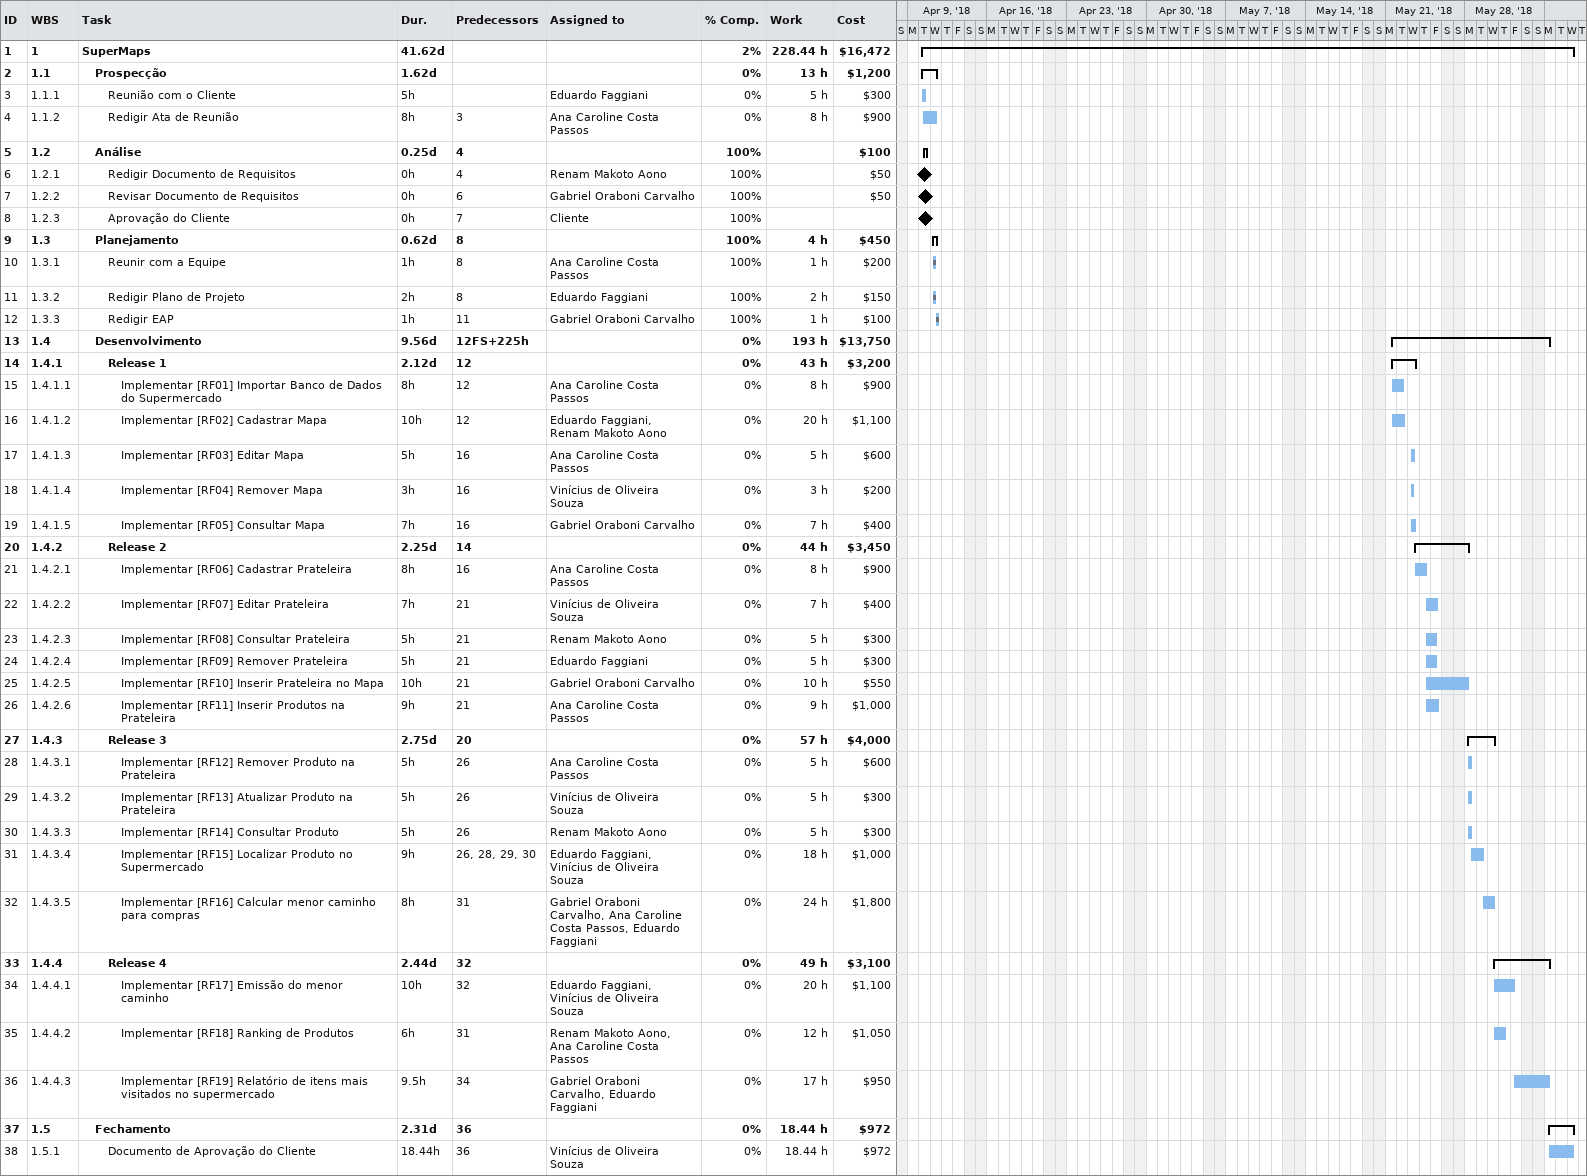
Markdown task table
| ID | WBS | Task | Duration | Start | Finish | Predecessors | Resources | % complete | Work (h) | Cost ($) |
|---|---|---|---|---|---|---|---|---|---|---|
| 1 | 1 | **SuperMaps** | 41.62d | 2018-04-10 | 2018-06-06 |  |  | 2 | 228.44 | 16472 |
| 2 | 1.1 | **Prospecção** | 1.62d | 2018-04-10 | 2018-04-11 |  |  | 0 | 13 | 1200 |
| 3 | 1.1.1 | Reunião com o Cliente | 5h | 2018-04-10 | 2018-04-10 |  | Eduardo Faggiani | 0 | 5 | 300 |
| 4 | 1.1.2 | Redigir Ata de Reunião | 8h | 2018-04-10 | 2018-04-11 | 3 | Ana Caroline Costa Passos | 0 | 8 | 900 |
| 5 | 1.2 | **Análise** | 0.25d | 2018-04-10 | 2018-04-10 | 4 |  | 100 |  | 100 |
| 6 | 1.2.1 | Redigir Documento de Requisitos | 0h | 2018-04-10 | 2018-04-10 | 4 | Renam Makoto Aono | 100 |  | 50 |
| 7 | 1.2.2 | Revisar Documento de Requisitos | 0h | 2018-04-10 | 2018-04-10 | 6 | Gabriel Oraboni Carvalho | 100 |  | 50 |
| 8 | 1.2.3 | Aprovação do Cliente | 0h | 2018-04-10 | 2018-04-10 | 7 | Cliente | 100 |  |  |
| 9 | 1.3 | **Planejamento** | 0.62d | 2018-04-11 | 2018-04-11 | 8 |  | 100 | 4 | 450 |
| 10 | 1.3.1 | Reunir com a Equipe | 1h | 2018-04-11 | 2018-04-11 | 8 | Ana Caroline Costa Passos | 100 | 1 | 200 |
| 11 | 1.3.2 | Redigir Plano de Projeto | 2h | 2018-04-11 | 2018-04-11 | 8 | Eduardo Faggiani | 100 | 2 | 150 |
| 12 | 1.3.3 | Redigir EAP | 1h | 2018-04-11 | 2018-04-11 | 11 | Gabriel Oraboni Carvalho | 100 | 1 | 100 |
| 13 | 1.4 | **Desenvolvimento** | 9.56d | 2018-05-21 | 2018-06-04 | 12FS+225h |  | 0 | 193 | 13750 |
| 14 | 1.4.1 | **Release 1** | 2.12d | 2018-05-21 | 2018-05-23 | 12 |  | 0 | 43 | 3200 |
| 15 | 1.4.1.1 | Implementar [RF01] Importar Banco de Dados do Supermercado | 8h | 2018-05-21 | 2018-05-22 | 12 | Ana Caroline Costa Passos | 0 | 8 | 900 |
| 16 | 1.4.1.2 | Implementar [RF02] Cadastrar Mapa | 10h | 2018-05-21 | 2018-05-22 | 12 | Eduardo Faggiani, Renam Makoto Aono | 0 | 20 | 1100 |
| 17 | 1.4.1.3 | Implementar [RF03] Editar Mapa | 5h | 2018-05-23 | 2018-05-23 | 16 | Ana Caroline Costa Passos | 0 | 5 | 600 |
| 18 | 1.4.1.4 | Implementar [RF04] Remover Mapa | 3h | 2018-05-23 | 2018-05-23 | 16 | Vinícius de Oliveira Souza | 0 | 3 | 200 |
| 19 | 1.4.1.5 | Implementar [RF05] Consultar Mapa | 7h | 2018-05-23 | 2018-05-23 | 16 | Gabriel Oraboni Carvalho | 0 | 7 | 400 |
| 20 | 1.4.2 | **Release 2** | 2.25d | 2018-05-23 | 2018-05-28 | 14 |  | 0 | 44 | 3450 |
| 21 | 1.4.2.1 | Implementar [RF06] Cadastrar Prateleira | 8h | 2018-05-23 | 2018-05-24 | 16 | Ana Caroline Costa Passos | 0 | 8 | 900 |
| 22 | 1.4.2.2 | Implementar [RF07] Editar Prateleira | 7h | 2018-05-24 | 2018-05-25 | 21 | Vinícius de Oliveira Souza | 0 | 7 | 400 |
| 23 | 1.4.2.3 | Implementar [RF08] Consultar Prateleira | 5h | 2018-05-24 | 2018-05-25 | 21 | Renam Makoto Aono | 0 | 5 | 300 |
| 24 | 1.4.2.4 | Implementar [RF09] Remover Prateleira | 5h | 2018-05-24 | 2018-05-25 | 21 | Eduardo Faggiani | 0 | 5 | 300 |
| 25 | 1.4.2.5 | Implementar [RF10] Inserir Prateleira no Mapa | 10h | 2018-05-24 | 2018-05-28 | 21 | Gabriel Oraboni Carvalho | 0 | 10 | 550 |
| 26 | 1.4.2.6 | Implementar [RF11] Inserir Produtos na Prateleira | 9h | 2018-05-24 | 2018-05-25 | 21 | Ana Caroline Costa Passos | 0 | 9 | 1000 |
| 27 | 1.4.3 | **Release 3** | 2.75d | 2018-05-28 | 2018-05-30 | 20 |  | 0 | 57 | 4000 |
| 28 | 1.4.3.1 | Implementar [RF12] Remover Produto na Prateleira | 5h | 2018-05-28 | 2018-05-28 | 26 | Ana Caroline Costa Passos | 0 | 5 | 600 |
| 29 | 1.4.3.2 | Implementar [RF13] Atualizar Produto na Prateleira | 5h | 2018-05-28 | 2018-05-28 | 26 | Vinícius de Oliveira Souza | 0 | 5 | 300 |
| 30 | 1.4.3.3 | Implementar [RF14] Consultar Produto | 5h | 2018-05-28 | 2018-05-28 | 26 | Renam Makoto Aono | 0 | 5 | 300 |
| 31 | 1.4.3.4 | Implementar [RF15] Localizar Produto no Supermercado | 9h | 2018-05-28 | 2018-05-29 | 26, 28, 29, 30 | Eduardo Faggiani, Vinícius de Oliveira Souza | 0 | 18 | 1000 |
| 32 | 1.4.3.5 | Implementar [RF16] Calcular menor caminho para compras | 8h | 2018-05-29 | 2018-05-30 | 31 | Gabriel Oraboni Carvalho, Ana Caroline Costa Passos, Eduardo Faggiani | 0 | 24 | 1800 |
| 33 | 1.4.4 | **Release 4** | 2.44d | 2018-05-30 | 2018-06-04 | 32 |  | 0 | 49 | 3100 |
| 34 | 1.4.4.1 | Implementar [RF17] Emissão do menor caminho | 10h | 2018-05-30 | 2018-06-01 | 32 | Eduardo Faggiani, Vinícius de Oliveira Souza | 0 | 20 | 1100 |
| 35 | 1.4.4.2 | Implementar [RF18] Ranking de Produtos | 6h | 2018-05-30 | 2018-05-31 | 31 | Renam Makoto Aono, Ana Caroline Costa Passos | 0 | 12 | 1050 |
| 36 | 1.4.4.3 | Implementar [RF19] Relatório de itens mais visitados no supermercado | 9.5h | 2018-06-01 | 2018-06-04 | 34 | Gabriel Oraboni Carvalho, Eduardo Faggiani | 0 | 17 | 950 |
| 37 | 1.5 | **Fechamento** | 2.31d | 2018-06-04 | 2018-06-06 | 36 |  | 0 | 18.44 | 972 |
| 38 | 1.5.1 | Documento de Aprovação do Cliente | 18.44h | 2018-06-04 | 2018-06-06 | 36 | Vinícius de Oliveira Souza | 0 | 18.44 | 972 |
